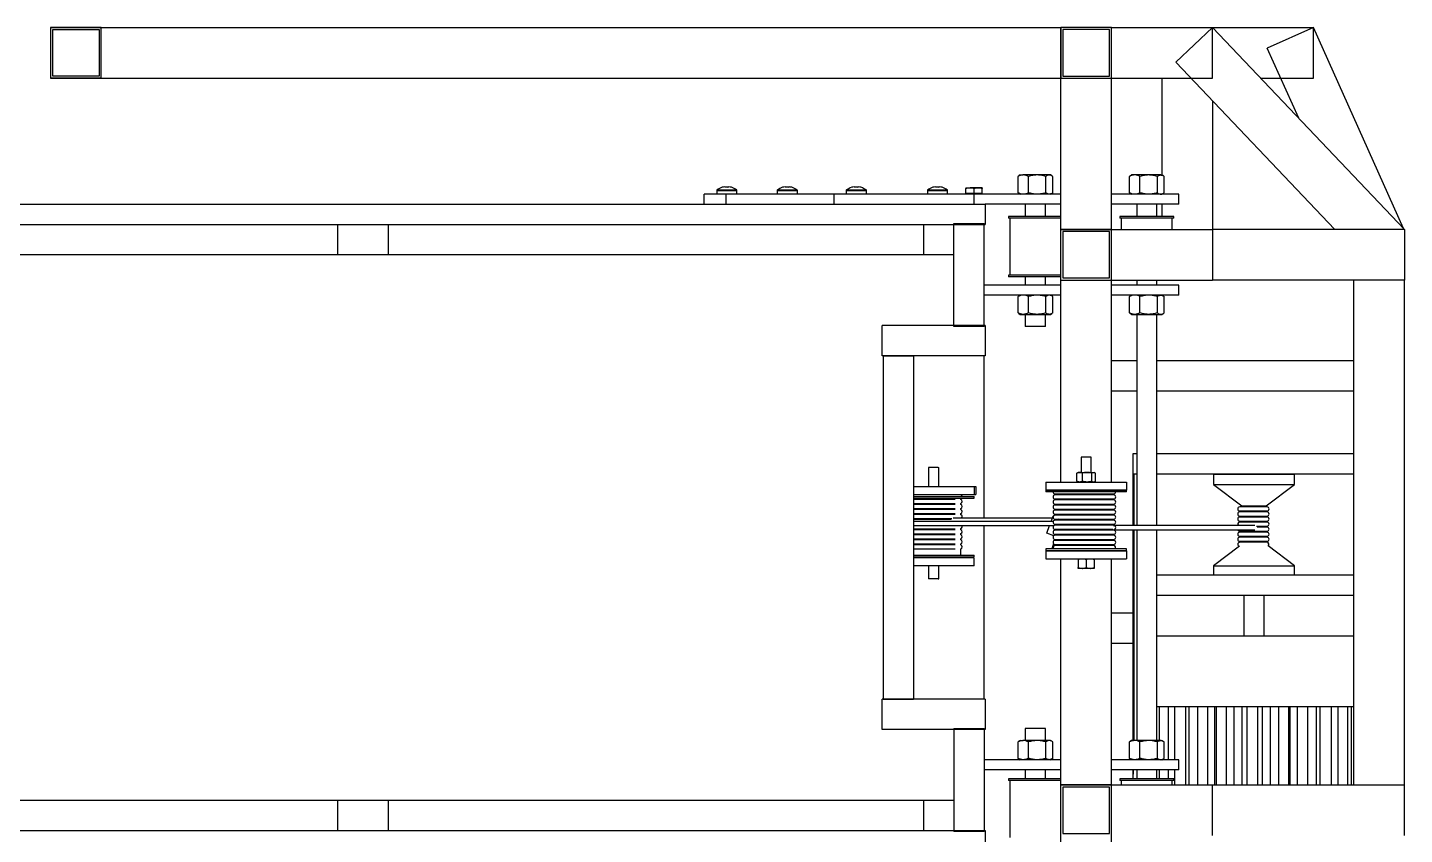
# Model space of a CAD drawing. Header units: millimetres. Extents: x 15 to 415, y 5 to 292.
# Drawn here: x 152.59 to 179.85, y 95.98 to 111.96 of the extents above; entities that cross this region are included whole.
import ezdxf

# ---------------------------------------------------------------- set-up
doc = ezdxf.new("R2010")
doc.units = ezdxf.units.MM

msp = doc.modelspace()

# ---------------------------------------------------------------- linework, layer by layer
at = {"color": 7, "linetype": 'Continuous', "lineweight": 25}
for p, q in [((153.048, 111.964), (153.048, 110.964)), ((154.048, 111.964), (153.048, 111.964)), ((153.048, 111.964), (173.049, 111.964)), ((153.088, 111.004), (153.088, 111.924)), ((153.088, 111.924), (154.008, 111.924)), ((154.008, 111.924), (154.008, 111.004)), ((154.048, 110.964), (154.048, 111.964)), ((174.049, 111.964), (173.049, 111.964)), ((173.049, 102.964), (173.049, 111.964)), ((173.049, 111.964), (173.049, 110.964)), ((174.009, 111.924), (173.089, 111.924)), ((173.089, 111.924), (173.089, 111.004)), ((174.009, 111.004), (174.009, 111.924)), ((174.049, 111.964), (176.049, 111.964)), ((174.049, 102.964), (174.049, 111.964)), ((174.049, 110.964), (174.049, 111.964)), ((175.325, 111.275), (176.049, 111.964)), ((176.049, 111.964), (178.048, 111.964)), ((176.049, 111.964), (179.851, 107.966)), ((176.049, 110.964), (176.049, 111.964)), ((178.048, 111.964), (177.136, 111.555)), ((178.048, 110.964), (178.048, 111.964)), ((179.834, 107.984), (178.048, 111.964)), ((177.758, 110.167), (177.136, 111.555)), ((175.325, 111.275), (178.473, 107.964)), ((154.048, 110.964), (153.048, 110.964)), ((153.048, 110.964), (173.049, 110.964)), ((154.008, 111.004), (153.088, 111.004)), ((173.049, 110.964), (174.049, 110.964)), ((173.089, 111.004), (174.009, 111.004)), ((174.049, 110.964), (176.049, 110.964)), ((175.049, 110.964), (175.049, 109.044)), ((177, 110.964), (178.048, 110.964)), ((176.049, 110.513), (176.049, 107.964)), ((172.244, 109.044), (172.219, 109.029)), ((172.244, 109.044), (172.305, 109.044)), ((172.581, 109.044), (172.305, 109.044)), ((172.821, 109.044), (172.581, 109.044)), ((172.844, 109.044), (172.821, 109.044)), ((172.87, 109.029), (172.844, 109.044)), ((174.45, 109.044), (174.424, 109.029)), ((174.511, 109.044), (174.45, 109.044)), ((174.787, 109.044), (174.511, 109.044)), ((175.026, 109.044), (174.787, 109.044)), ((175.026, 109.044), (175.05, 109.044)), ((175.076, 109.029), (175.05, 109.044)), ((166.394, 108.811), (166.414, 108.811)), ((166.414, 108.799), (166.414, 108.811)), ((166.414, 108.811), (166.414, 108.8)), ((166.457, 108.811), (166.476, 108.811)), ((167.591, 108.811), (167.61, 108.811)), ((167.61, 108.799), (167.61, 108.811)), ((167.61, 108.811), (167.61, 108.8)), ((167.653, 108.811), (167.673, 108.811)), ((168.958, 108.811), (168.978, 108.811)), ((168.978, 108.799), (168.978, 108.811)), ((168.978, 108.811), (168.978, 108.8)), ((169.021, 108.811), (169.04, 108.811)), ((170.564, 108.811), (170.583, 108.811)), ((170.583, 108.799), (170.583, 108.811)), ((170.584, 108.811), (170.584, 108.8)), ((170.627, 108.811), (170.646, 108.811)), ((171.17, 108.792), (171.25, 108.792)), ((171.17, 108.676), (171.17, 108.778)), ((171.41, 108.792), (171.25, 108.792)), ((171.329, 108.676), (171.329, 108.778)), ((171.49, 108.792), (171.41, 108.792)), ((171.49, 108.792), (171.49, 108.792)), ((171.49, 108.676), (171.49, 108.778)), ((171.491, 108.676), (171.491, 108.778)), ((172.219, 109.029), (172.2, 109.017)), ((172.2, 108.691), (172.2, 109.017)), ((172.409, 108.691), (172.409, 109.017)), ((172.753, 108.691), (172.753, 109.017)), ((172.888, 108.691), (172.888, 109.017)), ((174.406, 108.691), (174.406, 109.017)), ((174.615, 108.691), (174.615, 109.017)), ((174.959, 108.691), (174.959, 109.017)), ((175.094, 108.691), (175.094, 109.017)), ((165.986, 108.464), (165.986, 108.664)), ((166.421, 108.664), (165.986, 108.664)), ((166.236, 108.735), (166.236, 108.664)), ((166.421, 108.464), (166.421, 108.664)), ((168.558, 108.664), (166.421, 108.664)), ((166.636, 108.664), (166.636, 108.735)), ((167.432, 108.735), (167.432, 108.664)), ((167.832, 108.664), (167.832, 108.735)), ((168.558, 108.464), (168.558, 108.664)), ((171.33, 108.664), (168.558, 108.664)), ((168.799, 108.735), (168.799, 108.664)), ((169.199, 108.664), (169.199, 108.735)), ((170.405, 108.735), (170.405, 108.664)), ((170.805, 108.664), (170.805, 108.735)), ((171.17, 108.676), (171.17, 108.664)), ((171.25, 108.676), (171.17, 108.676)), ((171.329, 108.676), (171.25, 108.676)), ((171.41, 108.676), (171.329, 108.676)), ((171.33, 108.464), (171.33, 108.664)), ((173.049, 108.664), (171.33, 108.664)), ((171.49, 108.676), (171.41, 108.676)), ((171.49, 108.664), (171.49, 108.676)), ((171.491, 108.676), (171.49, 108.676)), ((171.49, 108.676), (171.49, 108.676)), ((172.219, 108.679), (172.2, 108.691)), ((172.219, 108.679), (172.244, 108.664)), ((172.844, 108.664), (172.87, 108.679)), ((175.386, 108.664), (174.049, 108.664)), ((174.424, 108.679), (174.45, 108.664)), ((175.05, 108.664), (175.076, 108.679)), ((175.386, 108.464), (175.386, 108.664)), ((145.51, 108.464), (171.55, 108.464)), ((173.049, 108.464), (171.55, 108.464)), ((171.55, 108.464), (171.55, 108.064)), ((172.344, 108.464), (172.344, 108.224)), ((172.744, 108.224), (172.744, 108.464)), ((175.386, 108.464), (174.049, 108.464)), ((174.55, 108.464), (174.55, 108.22)), ((174.95, 108.22), (174.95, 108.464)), ((175.049, 108.464), (175.049, 108.22)), ((145.51, 108.064), (171.55, 108.064)), ((158.73, 108.064), (158.73, 107.464)), ((159.73, 108.064), (159.73, 107.464)), ((170.33, 108.064), (170.33, 107.464)), ((170.93, 106.044), (170.93, 108.084)), ((170.93, 108.084), (171.53, 108.084)), ((171.53, 106.044), (171.53, 108.084)), ((172.011, 108.224), (172.011, 108.192)), ((173.049, 108.224), (172.011, 108.224)), ((173.049, 108.192), (172.011, 108.192)), ((172.039, 108.192), (172.039, 107.057)), ((173.049, 106.964), (173.049, 107.964)), ((173.049, 107.964), (176.049, 107.964)), ((174.049, 107.964), (173.049, 107.964)), ((174.049, 106.964), (174.049, 107.964)), ((174.217, 108.22), (174.217, 108.188)), ((175.244, 108.22), (174.217, 108.22)), ((175.244, 108.188), (174.217, 108.188)), ((174.245, 108.188), (174.245, 107.964)), ((175.283, 108.22), (175.244, 108.22)), ((175.283, 108.188), (175.244, 108.188)), ((175.255, 107.964), (175.255, 108.188)), ((175.283, 108.188), (175.283, 108.22)), ((176.049, 107.964), (176.049, 106.964)), ((179.849, 107.964), (176.049, 107.964)), ((179.849, 107.964), (179.851, 107.966)), ((179.849, 107.964), (179.849, 106.964)), ((174.009, 107.924), (173.089, 107.924)), ((173.089, 107.924), (173.089, 107.004)), ((174.009, 107.004), (174.009, 107.924)), ((170.93, 107.464), (135.53, 107.464)), ((173.049, 106.864), (171.53, 106.864)), ((172.011, 107.057), (172.011, 107.024)), ((173.049, 107.057), (172.011, 107.057)), ((173.049, 107.024), (172.011, 107.024)), ((172.344, 107.024), (172.344, 106.864)), ((172.744, 106.864), (172.744, 107.024)), ((173.049, 106.964), (176.049, 106.964)), ((173.049, 106.964), (174.049, 106.964)), ((173.089, 107.004), (174.009, 107.004)), ((175.386, 106.864), (174.049, 106.864)), ((174.55, 106.964), (174.55, 106.864)), ((174.95, 106.864), (174.95, 106.964)), ((175.386, 106.664), (175.386, 106.864)), ((179.849, 106.964), (176.049, 106.964)), ((178.849, 96.964), (178.849, 106.964)), ((179.849, 96.964), (179.849, 106.964)), ((173.049, 106.664), (171.53, 106.664)), ((172.219, 106.649), (172.2, 106.637)), ((172.2, 106.311), (172.2, 106.637)), ((172.244, 106.664), (172.219, 106.649)), ((172.409, 106.311), (172.409, 106.637)), ((172.753, 106.311), (172.753, 106.637)), ((172.87, 106.649), (172.844, 106.664)), ((172.888, 106.311), (172.888, 106.637)), ((175.386, 106.664), (174.049, 106.664)), ((174.406, 106.311), (174.406, 106.637)), ((174.45, 106.664), (174.424, 106.649)), ((174.615, 106.311), (174.615, 106.637)), ((174.959, 106.311), (174.959, 106.637)), ((175.076, 106.649), (175.05, 106.664)), ((175.094, 106.311), (175.094, 106.637)), ((169.51, 105.464), (169.51, 106.064)), ((171.55, 106.064), (169.51, 106.064)), ((171.55, 106.064), (171.55, 105.464)), ((172.219, 106.299), (172.2, 106.311)), ((172.219, 106.299), (172.244, 106.284)), ((172.244, 106.284), (172.305, 106.284)), ((172.305, 106.284), (172.581, 106.284)), ((172.344, 106.284), (172.344, 106.044)), ((172.581, 106.284), (172.821, 106.284)), ((172.744, 106.044), (172.744, 106.284)), ((172.821, 106.284), (172.844, 106.284)), ((172.844, 106.284), (172.87, 106.299)), ((174.424, 106.299), (174.45, 106.284)), ((174.45, 106.284), (174.511, 106.284)), ((174.511, 106.284), (174.787, 106.284)), ((174.55, 106.284), (174.55, 102.1)), ((174.787, 106.284), (175.026, 106.284)), ((174.95, 102.1), (174.95, 106.284)), ((175.026, 106.284), (175.05, 106.284)), ((175.05, 106.284), (175.076, 106.299)), ((171.53, 106.044), (170.93, 106.044)), ((172.744, 106.044), (172.344, 106.044)), ((171.55, 105.464), (169.51, 105.464)), ((169.53, 105.464), (170.13, 105.464)), ((169.53, 105.464), (169.53, 98.664)), ((170.13, 105.464), (170.13, 98.664)), ((171.53, 102.249), (171.53, 105.464)), ((174.55, 105.364), (174.049, 105.364)), ((178.849, 105.364), (174.95, 105.364)), ((174.55, 104.764), (174.049, 104.764)), ((178.849, 104.764), (174.95, 104.764)), ((173.449, 103.454), (173.449, 103.154)), ((173.649, 103.454), (173.449, 103.454)), ((173.649, 103.154), (173.649, 103.454)), ((174.472, 103.52), (174.472, 102.1)), ((174.55, 103.52), (174.472, 103.52)), ((178.849, 103.52), (174.95, 103.52)), ((170.43, 103.249), (170.43, 102.875)), ((170.616, 103.249), (170.43, 103.249)), ((170.616, 103.249), (170.63, 103.249)), ((170.63, 102.875), (170.63, 103.249)), ((173.366, 102.978), (173.366, 103.14)), ((173.389, 103.154), (173.376, 103.146)), ((173.389, 103.154), (173.422, 103.154)), ((173.422, 103.154), (173.569, 103.154)), ((173.477, 102.978), (173.477, 103.14)), ((173.569, 103.154), (173.697, 103.154)), ((173.661, 102.978), (173.661, 103.14)), ((173.697, 103.154), (173.709, 103.154)), ((173.723, 103.146), (173.709, 103.154)), ((173.733, 102.978), (173.733, 103.14)), ((174.496, 103.12), (174.496, 102.1)), ((174.55, 103.12), (174.496, 103.12)), ((178.849, 103.12), (174.95, 103.12)), ((176.072, 103.11), (176.072, 102.915)), ((177.662, 103.11), (176.072, 103.11)), ((176.672, 103.12), (176.672, 103.11)), ((177.072, 103.11), (177.072, 103.12)), ((177.672, 103.11), (177.662, 103.11)), ((177.672, 102.915), (177.672, 103.11)), ((170.13, 102.875), (171.33, 102.875)), ((171.33, 102.875), (171.33, 102.715)), ((171.33, 102.875), (171.365, 102.875)), ((171.365, 102.875), (171.365, 102.715)), ((172.749, 102.964), (172.749, 102.804)), ((172.749, 102.964), (174.349, 102.964)), ((172.749, 102.804), (172.749, 102.77)), ((174.288, 102.804), (172.749, 102.804)), ((172.749, 102.804), (174.349, 102.804)), ((173.376, 102.972), (173.389, 102.964)), ((173.709, 102.964), (173.723, 102.972)), ((174.349, 102.804), (174.288, 102.804)), ((174.349, 102.964), (174.349, 102.804)), ((174.349, 102.77), (174.349, 102.804)), ((176.072, 102.915), (176.634, 102.491)), ((176.072, 102.915), (177.672, 102.915)), ((177.111, 102.491), (177.672, 102.915)), ((170.13, 102.715), (171.33, 102.715)), ((170.13, 102.679), (171.33, 102.679)), ((170.13, 102.645), (171.33, 102.645)), ((170.13, 102.639), (170.955, 102.639)), ((170.955, 102.619), (170.13, 102.619)), ((170.13, 102.539), (170.955, 102.539)), ((170.955, 102.519), (170.13, 102.519)), ((171.067, 102.617), (171.067, 102.641)), ((171.067, 102.517), (171.067, 102.541)), ((171.33, 102.715), (171.365, 102.715)), ((171.33, 102.645), (171.33, 102.679)), ((174.288, 102.77), (172.749, 102.77)), ((172.934, 102.728), (174.094, 102.728)), ((174.094, 102.708), (172.934, 102.708)), ((172.934, 102.628), (174.094, 102.628)), ((174.094, 102.608), (172.934, 102.608)), ((172.934, 102.528), (174.094, 102.528)), ((174.094, 102.508), (172.934, 102.508)), ((173.012, 102.728), (173.012, 102.708)), ((173.012, 102.628), (173.012, 102.608)), ((173.012, 102.528), (173.012, 102.508)), ((174.086, 102.708), (174.086, 102.728)), ((174.086, 102.608), (174.086, 102.628)), ((174.086, 102.508), (174.086, 102.528)), ((174.349, 102.77), (174.288, 102.77)), ((170.13, 102.439), (170.955, 102.439)), ((170.955, 102.419), (170.13, 102.419)), ((170.13, 102.339), (170.955, 102.339)), ((170.955, 102.319), (170.13, 102.319)), ((170.13, 102.239), (170.888, 102.239)), ((172.879, 102.249), (170.916, 102.249)), ((171.067, 102.417), (171.067, 102.441)), ((171.067, 102.317), (171.067, 102.341)), ((172.855, 102.182), (172.894, 102.288)), ((172.894, 102.288), (172.945, 102.328)), ((172.934, 102.428), (174.094, 102.428)), ((174.094, 102.408), (172.934, 102.408)), ((172.934, 102.328), (174.094, 102.328)), ((174.094, 102.308), (172.934, 102.308)), ((172.975, 102.328), (172.968, 102.308)), ((173.012, 102.428), (173.005, 102.408)), ((173.012, 102.428), (173.012, 102.408)), ((173.012, 102.328), (173.012, 102.308)), ((174.086, 102.408), (174.086, 102.428)), ((174.086, 102.308), (174.086, 102.328)), ((177.13, 102.47), (176.59, 102.47)), ((176.59, 102.39), (177.13, 102.39)), ((177.13, 102.37), (176.59, 102.37)), ((176.59, 102.29), (177.13, 102.29)), ((177.13, 102.27), (176.59, 102.27)), ((176.634, 102.491), (176.634, 102.47)), ((176.634, 102.491), (177.111, 102.491)), ((176.634, 102.39), (176.634, 102.37)), ((176.634, 102.29), (176.634, 102.27)), ((177.111, 102.47), (177.111, 102.491)), ((177.111, 102.37), (177.111, 102.39)), ((177.111, 102.27), (177.111, 102.29)), ((170.878, 102.219), (170.13, 102.219)), ((172.897, 102.182), (170.13, 102.182)), ((170.13, 102.102), (172.915, 102.102)), ((170.13, 102.039), (170.955, 102.039)), ((170.955, 102.019), (170.13, 102.019)), ((171.067, 102.017), (171.067, 102.041)), ((171.53, 98.664), (171.53, 102.102)), ((172.77, 101.953), (172.825, 102.102)), ((172.934, 102.228), (174.094, 102.228)), ((174.094, 102.208), (172.934, 102.208)), ((172.934, 102.128), (174.094, 102.128)), ((174.094, 102.108), (172.934, 102.108)), ((172.934, 102.028), (174.072, 102.028)), ((174.094, 102.008), (172.934, 102.008)), ((173.012, 102.228), (173.012, 102.208)), ((173.012, 102.128), (173.012, 102.108)), ((173.012, 102.028), (173.012, 102.008)), ((174.086, 102.208), (174.086, 102.228)), ((174.086, 102.108), (174.086, 102.128)), ((174.086, 102.008), (174.086, 102.021)), ((174.098, 102.1), (174.095, 102.1)), ((174.095, 102.02), (176.891, 102.02)), ((176.892, 102.1), (174.116, 102.1)), ((174.472, 102.02), (174.472, 97.844)), ((174.496, 102.02), (174.496, 97.844)), ((174.55, 102.02), (174.55, 97.844)), ((174.95, 97.844), (174.95, 102.02)), ((176.59, 102.19), (177.13, 102.19)), ((177.13, 102.17), (176.59, 102.17)), ((176.59, 101.99), (177.13, 101.99)), ((177.13, 101.97), (176.59, 101.97)), ((176.634, 102.19), (176.634, 102.17)), ((176.634, 101.99), (176.634, 101.97)), ((176.922, 102.09), (177.13, 102.09)), ((177.13, 102.07), (176.934, 102.07)), ((177.111, 102.17), (177.111, 102.19)), ((177.111, 102.07), (177.111, 102.09)), ((177.111, 101.97), (177.111, 101.99)), ((170.13, 101.939), (170.955, 101.939)), ((170.955, 101.919), (170.13, 101.919)), ((170.13, 101.839), (170.955, 101.839)), ((170.955, 101.819), (170.13, 101.819)), ((170.13, 101.739), (170.955, 101.739)), ((170.955, 101.719), (170.13, 101.719)), ((171.067, 101.917), (171.067, 101.941)), ((171.067, 101.817), (171.067, 101.841)), ((171.067, 101.717), (171.067, 101.741)), ((172.911, 101.9), (172.77, 101.953)), ((172.905, 101.74), (172.868, 101.638)), ((172.938, 101.828), (172.931, 101.807)), ((172.934, 101.928), (174.094, 101.928)), ((174.094, 101.908), (172.934, 101.908)), ((172.934, 101.828), (174.094, 101.828)), ((174.094, 101.808), (172.934, 101.808)), ((172.934, 101.728), (174.094, 101.728)), ((174.094, 101.708), (172.934, 101.708)), ((173.012, 101.928), (173.012, 101.908)), ((173.012, 101.828), (173.012, 101.808)), ((173.012, 101.728), (173.012, 101.708)), ((174.086, 101.908), (174.086, 101.928)), ((174.086, 101.808), (174.086, 101.828)), ((174.086, 101.708), (174.086, 101.728)), ((176.583, 101.691), (176.072, 101.305)), ((176.59, 101.89), (177.13, 101.89)), ((177.13, 101.87), (176.59, 101.87)), ((176.59, 101.79), (177.13, 101.79)), ((177.13, 101.77), (176.59, 101.77)), ((176.634, 101.89), (176.634, 101.87)), ((176.634, 101.79), (176.634, 101.77)), ((177.111, 101.87), (177.111, 101.89)), ((177.111, 101.77), (177.111, 101.79)), ((177.672, 101.305), (177.153, 101.698)), ((170.13, 101.639), (170.955, 101.639)), ((170.13, 101.513), (171.33, 101.513)), ((170.13, 101.479), (171.33, 101.479)), ((171.33, 101.464), (170.13, 101.464)), ((170.43, 101.479), (170.43, 101.464)), ((170.63, 101.464), (170.63, 101.479)), ((171.067, 101.513), (171.067, 101.641)), ((171.33, 101.479), (171.33, 101.513)), ((171.33, 101.304), (171.33, 101.464)), ((172.749, 101.638), (172.749, 101.604)), ((174.288, 101.638), (172.749, 101.638)), ((174.288, 101.604), (172.749, 101.604)), ((172.749, 101.604), (172.749, 101.444)), ((172.749, 101.604), (174.349, 101.604)), ((172.749, 101.444), (174.349, 101.444)), ((173.049, 91.964), (173.049, 101.444)), ((173.389, 101.444), (173.389, 101.444)), ((173.389, 101.43), (173.389, 101.268)), ((173.548, 101.43), (173.548, 101.268)), ((173.709, 101.444), (173.709, 101.444)), ((173.709, 101.43), (173.709, 101.268)), ((173.71, 101.43), (173.71, 101.268)), ((174.049, 91.964), (174.049, 101.444)), ((174.349, 101.638), (174.288, 101.638)), ((174.349, 101.604), (174.288, 101.604)), ((174.349, 101.604), (174.349, 101.638)), ((174.349, 101.604), (174.349, 101.444)), ((171.33, 101.304), (170.13, 101.304)), ((170.43, 101.304), (170.43, 101.049)), ((170.63, 101.049), (170.63, 101.304)), ((173.389, 101.254), (173.389, 101.254)), ((173.468, 101.254), (173.389, 101.254)), ((173.628, 101.254), (173.468, 101.254)), ((173.709, 101.254), (173.628, 101.254)), ((173.709, 101.254), (173.709, 101.254)), ((176.072, 101.305), (176.072, 101.118)), ((176.072, 101.305), (177.672, 101.305)), ((177.672, 101.118), (177.672, 101.305)), ((170.616, 101.049), (170.43, 101.049)), ((170.616, 101.049), (170.63, 101.049)), ((178.849, 101.118), (174.95, 101.118)), ((178.849, 100.718), (174.95, 100.718)), ((176.672, 100.718), (176.672, 99.918)), ((177.072, 99.918), (177.072, 100.718)), ((174.472, 100.364), (174.049, 100.364)), ((174.95, 99.918), (178.849, 99.918)), ((174.472, 99.764), (174.049, 99.764)), ((169.51, 98.064), (169.51, 98.664)), ((171.55, 98.664), (169.51, 98.664)), ((169.53, 98.664), (170.13, 98.664)), ((171.55, 98.664), (171.55, 98.064)), ((174.95, 98.518), (178.849, 98.518)), ((174.992, 98.518), (174.992, 97.844)), ((175.175, 98.518), (175.175, 97.464)), ((175.295, 98.518), (175.295, 97.464)), ((175.517, 98.518), (175.517, 96.964)), ((175.585, 98.518), (175.585, 96.964)), ((175.752, 98.518), (175.752, 96.964)), ((175.95, 98.518), (175.95, 96.964)), ((176.091, 98.518), (176.091, 96.964)), ((176.121, 98.518), (176.121, 96.964)), ((176.319, 98.518), (176.319, 96.964)), ((176.473, 98.518), (176.473, 96.964)), ((176.631, 98.518), (176.631, 96.964)), ((176.731, 98.518), (176.731, 96.964)), ((176.94, 98.518), (176.94, 96.964)), ((177.035, 98.518), (177.035, 96.964)), ((177.194, 98.518), (177.194, 96.964)), ((177.354, 98.518), (177.354, 96.964)), ((177.555, 98.518), (177.555, 96.964)), ((177.582, 98.518), (177.582, 96.964)), ((177.726, 98.518), (177.726, 96.964)), ((177.931, 98.518), (177.931, 96.964)), ((178.102, 98.518), (178.102, 96.964)), ((178.174, 98.518), (178.174, 96.964)), ((178.403, 98.518), (178.403, 96.964)), ((178.529, 98.518), (178.529, 96.964)), ((178.726, 98.518), (178.726, 96.964)), ((178.794, 98.518), (178.794, 96.964)), ((171.55, 98.064), (169.51, 98.064)), ((170.93, 98.084), (171.53, 98.084)), ((170.93, 98.084), (170.93, 96.044)), ((171.53, 98.084), (171.53, 96.044)), ((172.344, 98.084), (172.344, 97.844)), ((172.744, 98.084), (172.344, 98.084)), ((172.744, 97.844), (172.744, 98.084)), ((172.219, 97.829), (172.2, 97.817)), ((172.2, 97.491), (172.2, 97.817)), ((172.244, 97.844), (172.219, 97.829)), ((172.244, 97.844), (172.305, 97.844)), ((172.581, 97.844), (172.305, 97.844)), ((172.409, 97.491), (172.409, 97.817)), ((172.821, 97.844), (172.581, 97.844)), ((172.753, 97.491), (172.753, 97.817)), ((172.844, 97.844), (172.821, 97.844)), ((172.87, 97.829), (172.844, 97.844)), ((172.888, 97.491), (172.888, 97.817)), ((174.406, 97.491), (174.406, 97.817)), ((174.45, 97.844), (174.424, 97.829)), ((174.511, 97.844), (174.45, 97.844)), ((174.787, 97.844), (174.511, 97.844)), ((174.615, 97.491), (174.615, 97.817)), ((175.026, 97.844), (174.787, 97.844)), ((174.959, 97.491), (174.959, 97.817)), ((175.026, 97.844), (175.05, 97.844)), ((175.076, 97.829), (175.05, 97.844)), ((175.094, 97.491), (175.094, 97.817)), ((173.049, 97.464), (171.53, 97.464)), ((172.219, 97.479), (172.2, 97.491)), ((172.219, 97.479), (172.244, 97.464)), ((172.844, 97.464), (172.87, 97.479)), ((175.386, 97.464), (174.049, 97.464)), ((174.424, 97.479), (174.45, 97.464)), ((175.05, 97.464), (175.076, 97.479)), ((175.386, 97.264), (175.386, 97.464)), ((173.049, 97.264), (171.53, 97.264)), ((172.011, 97.089), (172.011, 97.056)), ((172.795, 97.089), (172.011, 97.089)), ((172.795, 97.056), (172.011, 97.056)), ((172.039, 97.056), (172.039, 95.922)), ((172.344, 97.264), (172.344, 97.089)), ((172.744, 97.089), (172.744, 97.264)), ((173.049, 97.089), (172.795, 97.089)), ((173.049, 97.056), (172.795, 97.056)), ((175.386, 97.264), (174.049, 97.264)), ((174.217, 97.083), (174.217, 97.051)), ((174.635, 97.083), (174.217, 97.083)), ((174.635, 97.051), (174.217, 97.051)), ((174.245, 97.051), (174.245, 96.964)), ((174.472, 97.264), (174.472, 97.083)), ((174.48, 97.083), (174.488, 97.264)), ((174.55, 97.264), (174.55, 97.083)), ((175.283, 97.083), (174.635, 97.083)), ((175.283, 97.051), (174.635, 97.051)), ((174.95, 97.083), (174.95, 97.264)), ((174.992, 97.264), (174.992, 97.083)), ((175.175, 97.264), (175.175, 97.083)), ((175.255, 96.964), (175.255, 97.051)), ((175.283, 97.051), (175.283, 97.083)), ((175.295, 97.264), (175.295, 96.964)), ((173.049, 95.964), (173.049, 96.964)), ((173.049, 96.964), (176.049, 96.964)), ((174.049, 96.964), (173.049, 96.964)), ((173.089, 96.924), (173.089, 96.004)), ((174.009, 96.924), (173.089, 96.924)), ((174.009, 96.004), (174.009, 96.924)), ((174.049, 95.964), (174.049, 96.964)), ((176.049, 95.964), (176.049, 96.964)), ((176.049, 96.964), (179.849, 96.964)), ((179.849, 95.964), (179.849, 96.964)), ((135.53, 96.664), (170.93, 96.664)), ((158.73, 96.664), (158.73, 96.064)), ((159.73, 96.664), (159.73, 96.064)), ((170.33, 96.664), (170.33, 96.064)), ((145.51, 96.064), (171.55, 96.064)), ((171.53, 96.044), (170.93, 96.044)), ((171.55, 96.064), (171.55, 95.664)), ((173.089, 96.004), (174.009, 96.004))]:
    msp.add_line(p, q, dxfattribs=at)
at = {"color": 8, "linetype": 'Continuous', "lineweight": 25}
for p, q in [((166.236, 108.735), (166.636, 108.735)), ((166.243, 108.749), (166.628, 108.749)), ((167.432, 108.735), (167.832, 108.735)), ((167.439, 108.749), (167.825, 108.749)), ((168.799, 108.735), (169.199, 108.735)), ((168.807, 108.749), (169.192, 108.749)), ((170.405, 108.735), (170.805, 108.735)), ((170.412, 108.749), (170.798, 108.749))]:
    msp.add_line(p, q, dxfattribs=at)
at = {"color": 7, "linetype": 'Continuous', "lineweight": 25, "flags": 128}
for points in [[(166.344, 108.8), (166.343, 108.8), (166.343, 108.8), (166.343, 108.8), (166.343, 108.8), (166.343, 108.8), (166.344, 108.8), (166.344, 108.8), (166.344, 108.8)], [(167.54, 108.8), (167.54, 108.8), (167.539, 108.8), (167.539, 108.8), (167.539, 108.8), (167.54, 108.8), (167.54, 108.8), (167.54, 108.8), (167.54, 108.8)], [(167.724, 108.8), (167.724, 108.8), (167.724, 108.8), (167.724, 108.8), (167.724, 108.8), (167.723, 108.8)], [(168.907, 108.8), (168.907, 108.8), (168.907, 108.8), (168.907, 108.8), (168.907, 108.8), (168.907, 108.8), (168.907, 108.8), (168.908, 108.8), (168.908, 108.8)], [(170.513, 108.8), (170.513, 108.8), (170.513, 108.8), (170.513, 108.8), (170.513, 108.8), (170.513, 108.8), (170.513, 108.8), (170.513, 108.8), (170.514, 108.8)], [(171.067, 102.641), (171.07, 102.642), (171.076, 102.645)], [(173.012, 102.22), (172.996, 102.226), (172.993, 102.228)], [(174.071, 102.028), (174.08, 102.023), (174.095, 102.02)], [(174.118, 102.099), (174.109, 102.104), (174.094, 102.108)], [(174.118, 102.099), (174.109, 102.104), (174.094, 102.108)]]:
    msp.add_lwpolyline(points, dxfattribs=at)
at = {"color": 7, "linetype": 'Continuous', "lineweight": 25}
for centre, radius, start, end in [((166.436, 108.494), 0.32, 106.7516, 127.0599), ((166.435, 108.494), 0.319, 97.3766, 106.7316), ((166.876, 108.791), 0.463, 177.6182, 178.9651), ((166.435, 108.45), 0.351, 86.4674, 93.5326), ((165.994, 108.793), 0.421, 0.9924, 2.4744), ((166.436, 108.448), 0.352, 86.4836, 90.0942), ((166.9, 108.792), 0.443, 177.5632, 178.9699), ((166.435, 108.494), 0.319, 73.2684, 82.6234), ((166.436, 108.494), 0.319, 73.2694, 82.6203), ((166.529, 108.799), 0.00185, 131.8137, 157.2671), ((166.436, 108.494), 0.32, 52.9401, 73.2484), ((167.632, 108.494), 0.32, 106.7516, 127.0599), ((167.632, 108.494), 0.319, 97.3767, 106.7336), ((167.145, 108.791), 0.466, 1.0648, 2.402), ((168.052, 108.792), 0.443, 177.5632, 178.9699), ((167.631, 108.45), 0.351, 86.4677, 93.5323), ((167.632, 108.448), 0.352, 86.4842, 90.0966), ((168.073, 108.793), 0.421, 177.5256, 179.0076), ((167.632, 108.494), 0.319, 73.2664, 82.6233), ((167.632, 108.494), 0.319, 73.2684, 82.6234), ((167.632, 108.494), 0.32, 52.9401, 73.2484), ((168.999, 108.494), 0.32, 106.7516, 127.0599), ((168.999, 108.494), 0.319, 97.3797, 106.7306), ((169.44, 108.791), 0.463, 177.6182, 178.9651), ((168.999, 108.45), 0.351, 86.4674, 93.5326), ((168.536, 108.792), 0.443, 1.0301, 2.4368), ((169, 108.448), 0.352, 86.484, 90.096), ((169.441, 108.793), 0.421, 177.5256, 179.0076), ((168.999, 108.494), 0.319, 73.2684, 82.6234), ((169, 108.494), 0.319, 73.2684, 82.6234), ((169.093, 108.799), 0.00185, 131.8137, 157.2671), ((168.999, 108.494), 0.32, 52.9401, 73.2484), ((170.605, 108.494), 0.32, 106.7516, 127.0599), ((170.605, 108.494), 0.319, 97.3766, 106.7316), ((171.046, 108.791), 0.463, 177.6182, 178.9651), ((170.605, 108.45), 0.351, 86.4674, 93.5326), ((170.164, 108.793), 0.421, 0.9924, 2.4744), ((170.606, 108.448), 0.352, 86.4833, 90.093), ((171.069, 108.792), 0.443, 177.5632, 178.9699), ((170.605, 108.494), 0.319, 73.2684, 82.6234), ((170.605, 108.494), 0.319, 73.2694, 82.6203), ((170.699, 108.799), 0.00185, 131.8137, 157.2671), ((170.605, 108.494), 0.32, 52.9401, 73.2484), ((166.254, 108.735), 0.018, 127.0599, 180), ((166.618, 108.735), 0.018, 0, 52.9401), ((167.45, 108.735), 0.018, 127.0599, 180), ((167.814, 108.735), 0.018, 0, 52.9401), ((168.817, 108.735), 0.018, 127.0599, 180), ((169.181, 108.735), 0.018, 0, 52.9401), ((170.423, 108.735), 0.018, 127.0599, 180), ((170.787, 108.735), 0.018, 0, 52.9401), ((171.055, 102.579), 0.04, 287.8949, 72.1051), ((171.055, 102.479), 0.04, 287.8949, 72.1051), ((171.055, 102.679), 0.04, 359.8693, 63.5144), ((172.934, 102.768), 0.04, 176.2626, 270), ((172.934, 102.668), 0.04, 90, 270), ((172.934, 102.568), 0.04, 90, 270), ((172.934, 102.468), 0.04, 90, 270), ((174.094, 102.768), 0.04, 270, 3.7374), ((174.094, 102.668), 0.04, 270, 90), ((174.094, 102.568), 0.04, 270, 90), ((174.094, 102.468), 0.04, 270, 90), ((171.055, 102.379), 0.04, 287.8949, 72.1051), ((171.055, 102.279), 0.04, 309.0811, 72.1051), ((172.934, 102.368), 0.04, 90, 270), ((172.934, 102.268), 0.04, 90, 270), ((174.094, 102.368), 0.04, 270, 90), ((174.094, 102.268), 0.04, 270, 90), ((176.59, 102.43), 0.04, 90, 270), ((176.59, 102.33), 0.04, 90, 270), ((176.59, 102.23), 0.04, 90, 270), ((177.13, 102.43), 0.04, 270, 90), ((177.13, 102.33), 0.04, 270, 90), ((177.13, 102.23), 0.04, 270, 90), ((171.055, 102.079), 0.04, 287.8949, 36.0898), ((171.055, 101.979), 0.04, 287.8949, 72.1051), ((172.934, 102.168), 0.04, 90, 270), ((172.934, 102.068), 0.04, 90, 270), ((172.934, 101.968), 0.04, 90, 270), ((172.972, 102.21), 0.04, 153.7378, 183.6655), ((174.095, 102.06), 0.04, 270, 100.5061), ((174.094, 102.168), 0.04, 270, 90), ((174.094, 101.968), 0.04, 270, 90), ((176.59, 102.13), 0.04, 90, 228.4331), ((176.59, 101.93), 0.04, 90, 270), ((176.59, 102.03), 0.04, 194.3196, 270), ((177.13, 102.13), 0.04, 270, 90), ((177.13, 102.03), 0.04, 270, 90), ((177.13, 101.93), 0.04, 270, 90), ((171.055, 101.879), 0.04, 287.8949, 72.1051), ((171.055, 101.779), 0.04, 287.8949, 72.1051), ((171.055, 101.679), 0.04, 287.8949, 72.1051), ((172.934, 101.868), 0.04, 90, 270), ((172.934, 101.768), 0.04, 90, 270), ((172.934, 101.668), 0.04, 90, 227.5348), ((174.094, 101.868), 0.04, 270, 90), ((174.094, 101.768), 0.04, 270, 90), ((174.094, 101.668), 0.04, 312.4652, 90), ((176.59, 101.83), 0.04, 90, 270), ((176.59, 101.73), 0.04, 90, 259.4987), ((177.13, 101.83), 0.04, 270, 90), ((177.13, 101.73), 0.04, 305.7257, 90)]:
    msp.add_arc(centre, radius, start, end, dxfattribs=at)
for points, knots in [([(172.305, 109.044), (172.302, 109.044), (172.284, 109.044), (172.248, 109.038), (172.216, 109.024), (172.2, 109.017)], [0, 0, 0, 0, 0.070127, 0.530805, 1, 1, 1, 1]), ([(172.409, 109.017), (172.392, 109.025), (172.358, 109.04), (172.323, 109.043), (172.305, 109.044)], [0, 0, 0, 0, 0.49544, 1, 1, 1, 1]), ([(172.581, 109.044), (172.577, 109.044), (172.546, 109.044), (172.488, 109.038), (172.436, 109.024), (172.409, 109.017)], [0, 0, 0, 0, 0.070112, 0.530794, 1, 1, 1, 1]), ([(172.753, 109.017), (172.725, 109.025), (172.669, 109.04), (172.611, 109.043), (172.581, 109.044)], [0, 0, 0, 0, 0.495459, 1, 1, 1, 1]), ([(172.821, 109.044), (172.814, 109.044), (172.8, 109.043), (172.777, 109.034), (172.761, 109.023), (172.753, 109.017)], [0, 0, 0, 0, 0.268431, 0.632345, 1, 1, 1, 1]), ([(172.888, 109.017), (172.882, 109.021), (172.868, 109.031), (172.846, 109.042), (172.829, 109.043), (172.821, 109.044)], [0, 0, 0, 0, 0.257255, 0.626375, 1, 1, 1, 1]), ([(174.511, 109.044), (174.508, 109.044), (174.489, 109.044), (174.454, 109.038), (174.422, 109.024), (174.406, 109.017)], [0, 0, 0, 0, 0.070084, 0.530805, 1, 1, 1, 1]), ([(174.615, 109.017), (174.598, 109.025), (174.564, 109.04), (174.529, 109.043), (174.511, 109.044)], [0, 0, 0, 0, 0.495456, 1, 1, 1, 1]), ([(174.787, 109.044), (174.783, 109.044), (174.752, 109.044), (174.694, 109.038), (174.642, 109.024), (174.615, 109.017)], [0, 0, 0, 0, 0.070112, 0.530797, 1, 1, 1, 1]), ([(174.959, 109.017), (174.931, 109.025), (174.875, 109.04), (174.816, 109.043), (174.787, 109.044)], [0, 0, 0, 0, 0.495456, 1, 1, 1, 1]), ([(174.959, 109.017), (174.965, 109.021), (174.978, 109.031), (175.001, 109.042), (175.018, 109.043), (175.026, 109.044)], [0, 0, 0, 0, 0.257255, 0.626375, 1, 1, 1, 1]), ([(175.026, 109.044), (175.032, 109.044), (175.047, 109.043), (175.069, 109.034), (175.086, 109.023), (175.094, 109.017)], [0, 0, 0, 0, 0.268381, 0.632345, 1, 1, 1, 1]), ([(171.17, 108.778), (171.183, 108.782), (171.209, 108.79), (171.236, 108.791), (171.25, 108.792)], [0, 0, 0, 0, 0.495447, 1, 1, 1, 1]), ([(171.17, 108.792), (171.17, 108.792), (171.17, 108.791), (171.17, 108.784), (171.17, 108.778)], [0, 0, 0, 0, 0.214299, 1, 1, 1, 1]), ([(171.25, 108.792), (171.251, 108.792), (171.266, 108.792), (171.293, 108.789), (171.317, 108.781), (171.329, 108.778)], [0, 0, 0, 0, 0.070053, 0.530748, 1, 1, 1, 1]), ([(171.329, 108.778), (171.342, 108.782), (171.369, 108.79), (171.396, 108.791), (171.41, 108.792)], [0, 0, 0, 0, 0.495454, 1, 1, 1, 1]), ([(171.41, 108.792), (171.412, 108.792), (171.426, 108.792), (171.453, 108.789), (171.478, 108.781), (171.49, 108.778)], [0, 0, 0, 0, 0.070133, 0.530764, 1, 1, 1, 1]), ([(171.49, 108.778), (171.49, 108.784), (171.49, 108.791), (171.49, 108.792), (171.49, 108.792)], [0, 0, 0, 0, 0.785701, 1, 1, 1, 1]), ([(171.49, 108.792), (171.491, 108.79), (171.491, 108.788), (171.491, 108.779), (171.491, 108.778)], [0, 0, 0, 0, 0.811299, 1, 1, 1, 1]), ([(174.406, 109.017), (174.412, 109.022), (174.418, 109.026), (174.424, 109.029), (174.424, 109.029)], [0, 0, 0, 0, 0.9534586, 1, 1, 1, 1]), ([(172.305, 108.664), (172.302, 108.664), (172.284, 108.664), (172.248, 108.67), (172.216, 108.684), (172.2, 108.691)], [0, 0, 0, 0, 0.070127, 0.530805, 1, 1, 1, 1]), ([(172.409, 108.691), (172.392, 108.683), (172.358, 108.668), (172.323, 108.665), (172.305, 108.664)], [0, 0, 0, 0, 0.495441, 1, 1, 1, 1]), ([(172.581, 108.664), (172.577, 108.664), (172.546, 108.664), (172.488, 108.67), (172.436, 108.684), (172.409, 108.691)], [0, 0, 0, 0, 0.070111, 0.530794, 1, 1, 1, 1]), ([(172.753, 108.691), (172.725, 108.683), (172.669, 108.668), (172.611, 108.665), (172.581, 108.664)], [0, 0, 0, 0, 0.49546, 1, 1, 1, 1]), ([(172.821, 108.664), (172.814, 108.664), (172.8, 108.666), (172.777, 108.674), (172.761, 108.685), (172.753, 108.691)], [0, 0, 0, 0, 0.2684299, 0.6323444, 1, 1, 1, 1]), ([(172.888, 108.691), (172.882, 108.687), (172.868, 108.677), (172.846, 108.667), (172.829, 108.665), (172.821, 108.664)], [0, 0, 0, 0, 0.257256, 0.626373, 1, 1, 1, 1]), ([(174.511, 108.664), (174.508, 108.664), (174.489, 108.664), (174.454, 108.67), (174.422, 108.684), (174.406, 108.691)], [0, 0, 0, 0, 0.070083, 0.530805, 1, 1, 1, 1]), ([(174.406, 108.691), (174.412, 108.687), (174.418, 108.682), (174.424, 108.679), (174.424, 108.679)], [0, 0, 0, 0, 0.953475, 1, 1, 1, 1]), ([(174.615, 108.691), (174.598, 108.683), (174.564, 108.668), (174.529, 108.665), (174.511, 108.664)], [0, 0, 0, 0, 0.495457, 1, 1, 1, 1]), ([(174.787, 108.664), (174.783, 108.664), (174.752, 108.664), (174.694, 108.67), (174.642, 108.684), (174.615, 108.691)], [0, 0, 0, 0, 0.070112, 0.530797, 1, 1, 1, 1]), ([(174.959, 108.691), (174.931, 108.683), (174.875, 108.668), (174.816, 108.665), (174.787, 108.664)], [0, 0, 0, 0, 0.495457, 1, 1, 1, 1]), ([(174.959, 108.691), (174.965, 108.687), (174.978, 108.677), (175.001, 108.667), (175.018, 108.665), (175.026, 108.664)], [0, 0, 0, 0, 0.257256, 0.626373, 1, 1, 1, 1]), ([(175.026, 108.664), (175.032, 108.664), (175.047, 108.666), (175.069, 108.674), (175.086, 108.685), (175.094, 108.691)], [0, 0, 0, 0, 0.26838, 0.632344, 1, 1, 1, 1]), ([(172.305, 106.664), (172.302, 106.664), (172.284, 106.664), (172.248, 106.658), (172.216, 106.644), (172.2, 106.637)], [0, 0, 0, 0, 0.070127, 0.530805, 1, 1, 1, 1]), ([(172.409, 106.637), (172.392, 106.645), (172.358, 106.66), (172.323, 106.663), (172.305, 106.664)], [0, 0, 0, 0, 0.495441, 1, 1, 1, 1]), ([(172.581, 106.664), (172.577, 106.664), (172.546, 106.664), (172.488, 106.658), (172.436, 106.644), (172.409, 106.637)], [0, 0, 0, 0, 0.070111, 0.530794, 1, 1, 1, 1]), ([(172.753, 106.637), (172.725, 106.645), (172.669, 106.66), (172.611, 106.663), (172.581, 106.664)], [0, 0, 0, 0, 0.49546, 1, 1, 1, 1]), ([(172.821, 106.664), (172.814, 106.664), (172.8, 106.663), (172.777, 106.654), (172.761, 106.643), (172.753, 106.637)], [0, 0, 0, 0, 0.2684299, 0.6323444, 1, 1, 1, 1]), ([(172.888, 106.637), (172.882, 106.641), (172.868, 106.651), (172.846, 106.662), (172.829, 106.663), (172.821, 106.664)], [0, 0, 0, 0, 0.257256, 0.626373, 1, 1, 1, 1]), ([(174.511, 106.664), (174.508, 106.664), (174.489, 106.664), (174.454, 106.658), (174.422, 106.644), (174.406, 106.637)], [0, 0, 0, 0, 0.070083, 0.530805, 1, 1, 1, 1]), ([(174.406, 106.637), (174.412, 106.642), (174.418, 106.646), (174.424, 106.649), (174.424, 106.649)], [0, 0, 0, 0, 0.9534586, 1, 1, 1, 1]), ([(174.615, 106.637), (174.598, 106.645), (174.564, 106.66), (174.529, 106.663), (174.511, 106.664)], [0, 0, 0, 0, 0.495457, 1, 1, 1, 1]), ([(174.787, 106.664), (174.783, 106.664), (174.752, 106.664), (174.694, 106.658), (174.642, 106.644), (174.615, 106.637)], [0, 0, 0, 0, 0.070112, 0.530797, 1, 1, 1, 1]), ([(174.959, 106.637), (174.931, 106.645), (174.875, 106.66), (174.816, 106.663), (174.787, 106.664)], [0, 0, 0, 0, 0.495457, 1, 1, 1, 1]), ([(174.959, 106.637), (174.965, 106.641), (174.978, 106.651), (175.001, 106.662), (175.018, 106.663), (175.026, 106.664)], [0, 0, 0, 0, 0.257256, 0.626373, 1, 1, 1, 1]), ([(175.026, 106.664), (175.032, 106.664), (175.047, 106.663), (175.069, 106.654), (175.086, 106.643), (175.094, 106.637)], [0, 0, 0, 0, 0.26838, 0.632344, 1, 1, 1, 1]), ([(172.305, 106.284), (172.302, 106.284), (172.284, 106.284), (172.248, 106.29), (172.216, 106.304), (172.2, 106.311)], [0, 0, 0, 0, 0.070127, 0.530805, 1, 1, 1, 1]), ([(172.409, 106.311), (172.392, 106.303), (172.358, 106.288), (172.323, 106.285), (172.305, 106.284)], [0, 0, 0, 0, 0.495441, 1, 1, 1, 1]), ([(172.581, 106.284), (172.577, 106.284), (172.546, 106.284), (172.488, 106.29), (172.436, 106.304), (172.409, 106.311)], [0, 0, 0, 0, 0.070111, 0.530794, 1, 1, 1, 1]), ([(172.753, 106.311), (172.725, 106.303), (172.669, 106.288), (172.611, 106.285), (172.581, 106.284)], [0, 0, 0, 0, 0.49546, 1, 1, 1, 1]), ([(172.821, 106.284), (172.814, 106.284), (172.8, 106.286), (172.777, 106.294), (172.761, 106.305), (172.753, 106.311)], [0, 0, 0, 0, 0.2684299, 0.6323444, 1, 1, 1, 1]), ([(172.888, 106.311), (172.882, 106.307), (172.868, 106.297), (172.846, 106.287), (172.829, 106.285), (172.821, 106.284)], [0, 0, 0, 0, 0.257256, 0.626373, 1, 1, 1, 1]), ([(174.511, 106.284), (174.508, 106.284), (174.489, 106.284), (174.454, 106.29), (174.422, 106.304), (174.406, 106.311)], [0, 0, 0, 0, 0.070083, 0.530805, 1, 1, 1, 1]), ([(174.406, 106.311), (174.412, 106.307), (174.418, 106.302), (174.424, 106.299), (174.424, 106.299)], [0, 0, 0, 0, 0.9534586, 1, 1, 1, 1]), ([(174.615, 106.311), (174.598, 106.303), (174.564, 106.288), (174.529, 106.285), (174.511, 106.284)], [0, 0, 0, 0, 0.495457, 1, 1, 1, 1]), ([(174.787, 106.284), (174.783, 106.284), (174.752, 106.284), (174.694, 106.29), (174.642, 106.304), (174.615, 106.311)], [0, 0, 0, 0, 0.070112, 0.530797, 1, 1, 1, 1]), ([(174.959, 106.311), (174.931, 106.303), (174.875, 106.288), (174.816, 106.285), (174.787, 106.284)], [0, 0, 0, 0, 0.495457, 1, 1, 1, 1]), ([(174.959, 106.311), (174.965, 106.307), (174.978, 106.297), (175.001, 106.287), (175.018, 106.285), (175.026, 106.284)], [0, 0, 0, 0, 0.257256, 0.626373, 1, 1, 1, 1]), ([(175.026, 106.284), (175.032, 106.284), (175.047, 106.286), (175.069, 106.294), (175.086, 106.305), (175.094, 106.311)], [0, 0, 0, 0, 0.26838, 0.632344, 1, 1, 1, 1]), ([(173.422, 103.154), (173.42, 103.154), (173.41, 103.154), (173.391, 103.151), (173.374, 103.143), (173.366, 103.14)], [0, 0, 0, 0, 0.070057, 0.530791, 1, 1, 1, 1]), ([(173.366, 103.14), (173.369, 103.142), (173.372, 103.145), (173.375, 103.146), (173.376, 103.146)], [0, 0, 0, 0, 0.942156, 1, 1, 1, 1]), ([(173.477, 103.14), (173.468, 103.144), (173.45, 103.152), (173.431, 103.153), (173.422, 103.154)], [0, 0, 0, 0, 0.495471, 1, 1, 1, 1]), ([(173.569, 103.154), (173.567, 103.154), (173.55, 103.154), (173.519, 103.151), (173.491, 103.143), (173.477, 103.14)], [0, 0, 0, 0, 0.070096, 0.530801, 1, 1, 1, 1]), ([(173.661, 103.14), (173.646, 103.144), (173.616, 103.152), (173.585, 103.153), (173.569, 103.154)], [0, 0, 0, 0, 0.495486, 1, 1, 1, 1]), ([(173.661, 103.14), (173.664, 103.142), (173.675, 103.15), (173.688, 103.152), (173.697, 103.154)], [0, 0, 0, 0, 0.257546, 1, 1, 1, 1]), ([(173.697, 103.154), (173.7, 103.154), (173.712, 103.153), (173.724, 103.145), (173.733, 103.14)], [0, 0, 0, 0, 0.268609, 1, 1, 1, 1]), ([(173.422, 102.964), (173.42, 102.964), (173.41, 102.964), (173.391, 102.967), (173.374, 102.975), (173.366, 102.978)], [0, 0, 0, 0, 0.070058, 0.5308, 1, 1, 1, 1]), ([(173.366, 102.978), (173.369, 102.976), (173.372, 102.973), (173.375, 102.972), (173.376, 102.972)], [0, 0, 0, 0, 0.942176, 1, 1, 1, 1]), ([(173.477, 102.978), (173.468, 102.974), (173.45, 102.966), (173.431, 102.965), (173.422, 102.964)], [0, 0, 0, 0, 0.495471, 1, 1, 1, 1]), ([(173.569, 102.964), (173.567, 102.964), (173.55, 102.964), (173.519, 102.967), (173.491, 102.975), (173.477, 102.978)], [0, 0, 0, 0, 0.070096, 0.53081, 1, 1, 1, 1]), ([(173.661, 102.978), (173.646, 102.974), (173.616, 102.966), (173.585, 102.965), (173.569, 102.964)], [0, 0, 0, 0, 0.495486, 1, 1, 1, 1]), ([(173.661, 102.978), (173.664, 102.976), (173.675, 102.968), (173.688, 102.966), (173.697, 102.964)], [0, 0, 0, 0, 0.257546, 1, 1, 1, 1]), ([(173.697, 102.964), (173.7, 102.964), (173.712, 102.965), (173.724, 102.973), (173.733, 102.978)], [0, 0, 0, 0, 0.268609, 1, 1, 1, 1]), ([(173.389, 101.43), (173.402, 101.434), (173.428, 101.442), (173.455, 101.443), (173.468, 101.444)], [0, 0, 0, 0, 0.495437, 1, 1, 1, 1]), ([(173.389, 101.444), (173.389, 101.444), (173.389, 101.443), (173.389, 101.435), (173.389, 101.43)], [0, 0, 0, 0, 0.268637, 1, 1, 1, 1]), ([(173.468, 101.444), (173.47, 101.444), (173.484, 101.444), (173.511, 101.441), (173.536, 101.433), (173.548, 101.43)], [0, 0, 0, 0, 0.070105, 0.530797, 1, 1, 1, 1]), ([(173.548, 101.43), (173.561, 101.434), (173.587, 101.442), (173.615, 101.443), (173.628, 101.444)], [0, 0, 0, 0, 0.495444, 1, 1, 1, 1]), ([(173.628, 101.444), (173.63, 101.444), (173.645, 101.444), (173.672, 101.441), (173.696, 101.433), (173.709, 101.43)], [0, 0, 0, 0, 0.0700841, 0.5307618, 1, 1, 1, 1]), ([(173.709, 101.444), (173.709, 101.444), (173.709, 101.443), (173.709, 101.435), (173.709, 101.43)], [0, 0, 0, 0, 0.268638, 1, 1, 1, 1]), ([(173.71, 101.43), (173.71, 101.432), (173.71, 101.44), (173.709, 101.442), (173.709, 101.444)], [0, 0, 0, 0, 0.257579, 1, 1, 1, 1]), ([(173.389, 101.268), (173.402, 101.264), (173.428, 101.256), (173.455, 101.255), (173.468, 101.254)], [0, 0, 0, 0, 0.495441, 1, 1, 1, 1]), ([(173.389, 101.254), (173.389, 101.254), (173.389, 101.255), (173.389, 101.263), (173.389, 101.268)], [0, 0, 0, 0, 0.268634, 1, 1, 1, 1]), ([(173.468, 101.254), (173.47, 101.254), (173.484, 101.254), (173.511, 101.257), (173.536, 101.265), (173.548, 101.268)], [0, 0, 0, 0, 0.070104, 0.530797, 1, 1, 1, 1]), ([(173.548, 101.268), (173.561, 101.264), (173.587, 101.256), (173.615, 101.255), (173.628, 101.254)], [0, 0, 0, 0, 0.495448, 1, 1, 1, 1]), ([(173.628, 101.254), (173.63, 101.254), (173.645, 101.254), (173.672, 101.257), (173.696, 101.265), (173.709, 101.268)], [0, 0, 0, 0, 0.070083, 0.530761, 1, 1, 1, 1]), ([(173.709, 101.254), (173.709, 101.254), (173.709, 101.255), (173.709, 101.263), (173.709, 101.268)], [0, 0, 0, 0, 0.268634, 1, 1, 1, 1]), ([(173.71, 101.268), (173.71, 101.266), (173.71, 101.258), (173.709, 101.256), (173.709, 101.254)], [0, 0, 0, 0, 0.257582, 1, 1, 1, 1]), ([(172.305, 97.844), (172.302, 97.844), (172.284, 97.844), (172.248, 97.838), (172.216, 97.824), (172.2, 97.817)], [0, 0, 0, 0, 0.070127, 0.530813, 1, 1, 1, 1]), ([(172.409, 97.817), (172.392, 97.825), (172.358, 97.84), (172.323, 97.843), (172.305, 97.844)], [0, 0, 0, 0, 0.4954377, 1, 1, 1, 1]), ([(172.581, 97.844), (172.577, 97.844), (172.546, 97.844), (172.488, 97.838), (172.436, 97.824), (172.409, 97.817)], [0, 0, 0, 0, 0.070112, 0.530801, 1, 1, 1, 1]), ([(172.753, 97.817), (172.725, 97.825), (172.669, 97.84), (172.611, 97.843), (172.581, 97.844)], [0, 0, 0, 0, 0.495457, 1, 1, 1, 1]), ([(172.821, 97.844), (172.814, 97.844), (172.8, 97.843), (172.777, 97.834), (172.761, 97.823), (172.753, 97.817)], [0, 0, 0, 0, 0.268434, 0.632353, 1, 1, 1, 1]), ([(172.888, 97.817), (172.882, 97.821), (172.868, 97.831), (172.846, 97.842), (172.829, 97.843), (172.821, 97.844)], [0, 0, 0, 0, 0.25725, 0.626373, 1, 1, 1, 1]), ([(174.511, 97.844), (174.508, 97.844), (174.489, 97.844), (174.454, 97.838), (174.422, 97.824), (174.406, 97.817)], [0, 0, 0, 0, 0.070084, 0.530813, 1, 1, 1, 1]), ([(174.406, 97.817), (174.412, 97.822), (174.418, 97.826), (174.424, 97.829), (174.424, 97.829)], [0, 0, 0, 0, 0.953474, 1, 1, 1, 1]), ([(174.615, 97.817), (174.598, 97.825), (174.564, 97.84), (174.529, 97.843), (174.511, 97.844)], [0, 0, 0, 0, 0.4954538, 1, 1, 1, 1]), ([(174.787, 97.844), (174.783, 97.844), (174.752, 97.844), (174.694, 97.838), (174.642, 97.824), (174.615, 97.817)], [0, 0, 0, 0, 0.070112, 0.530805, 1, 1, 1, 1]), ([(174.959, 97.817), (174.931, 97.825), (174.875, 97.84), (174.816, 97.843), (174.787, 97.844)], [0, 0, 0, 0, 0.495454, 1, 1, 1, 1]), ([(174.959, 97.817), (174.965, 97.821), (174.978, 97.831), (175.001, 97.842), (175.018, 97.843), (175.026, 97.844)], [0, 0, 0, 0, 0.25725, 0.626373, 1, 1, 1, 1]), ([(175.026, 97.844), (175.032, 97.844), (175.047, 97.843), (175.069, 97.834), (175.086, 97.823), (175.094, 97.817)], [0, 0, 0, 0, 0.268384, 0.632353, 1, 1, 1, 1]), ([(172.305, 97.464), (172.302, 97.464), (172.284, 97.464), (172.248, 97.47), (172.216, 97.484), (172.2, 97.491)], [0, 0, 0, 0, 0.070127, 0.530804, 1, 1, 1, 1]), ([(172.409, 97.491), (172.392, 97.483), (172.358, 97.468), (172.323, 97.465), (172.305, 97.464)], [0, 0, 0, 0, 0.495444, 1, 1, 1, 1]), ([(172.581, 97.464), (172.577, 97.464), (172.546, 97.464), (172.488, 97.47), (172.436, 97.484), (172.409, 97.491)], [0, 0, 0, 0, 0.070112, 0.530793, 1, 1, 1, 1]), ([(172.753, 97.491), (172.725, 97.483), (172.669, 97.468), (172.611, 97.465), (172.581, 97.464)], [0, 0, 0, 0, 0.495463, 1, 1, 1, 1]), ([(172.821, 97.464), (172.814, 97.464), (172.8, 97.466), (172.777, 97.474), (172.761, 97.485), (172.753, 97.491)], [0, 0, 0, 0, 0.268431, 0.632345, 1, 1, 1, 1]), ([(172.888, 97.491), (172.882, 97.487), (172.868, 97.477), (172.846, 97.467), (172.829, 97.465), (172.821, 97.464)], [0, 0, 0, 0, 0.25725, 0.626371, 1, 1, 1, 1]), ([(174.511, 97.464), (174.508, 97.464), (174.489, 97.464), (174.454, 97.47), (174.422, 97.484), (174.406, 97.491)], [0, 0, 0, 0, 0.070084, 0.530804, 1, 1, 1, 1]), ([(174.406, 97.491), (174.412, 97.487), (174.418, 97.482), (174.424, 97.479), (174.424, 97.479)], [0, 0, 0, 0, 0.953441, 1, 1, 1, 1]), ([(174.615, 97.491), (174.598, 97.483), (174.564, 97.468), (174.529, 97.465), (174.511, 97.464)], [0, 0, 0, 0, 0.49546, 1, 1, 1, 1]), ([(174.787, 97.464), (174.783, 97.464), (174.752, 97.464), (174.694, 97.47), (174.642, 97.484), (174.615, 97.491)], [0, 0, 0, 0, 0.070113, 0.530796, 1, 1, 1, 1]), ([(174.959, 97.491), (174.931, 97.483), (174.875, 97.468), (174.816, 97.465), (174.787, 97.464)], [0, 0, 0, 0, 0.49546, 1, 1, 1, 1]), ([(174.959, 97.491), (174.965, 97.487), (174.978, 97.477), (175.001, 97.467), (175.018, 97.465), (175.026, 97.464)], [0, 0, 0, 0, 0.25725, 0.626371, 1, 1, 1, 1]), ([(175.026, 97.464), (175.032, 97.464), (175.047, 97.466), (175.069, 97.474), (175.086, 97.485), (175.094, 97.491)], [0, 0, 0, 0, 0.268381, 0.632345, 1, 1, 1, 1])]:
    msp.add_open_spline(points, degree=3, knots=knots, dxfattribs=at)

doc.saveas('drawing.dxf')
